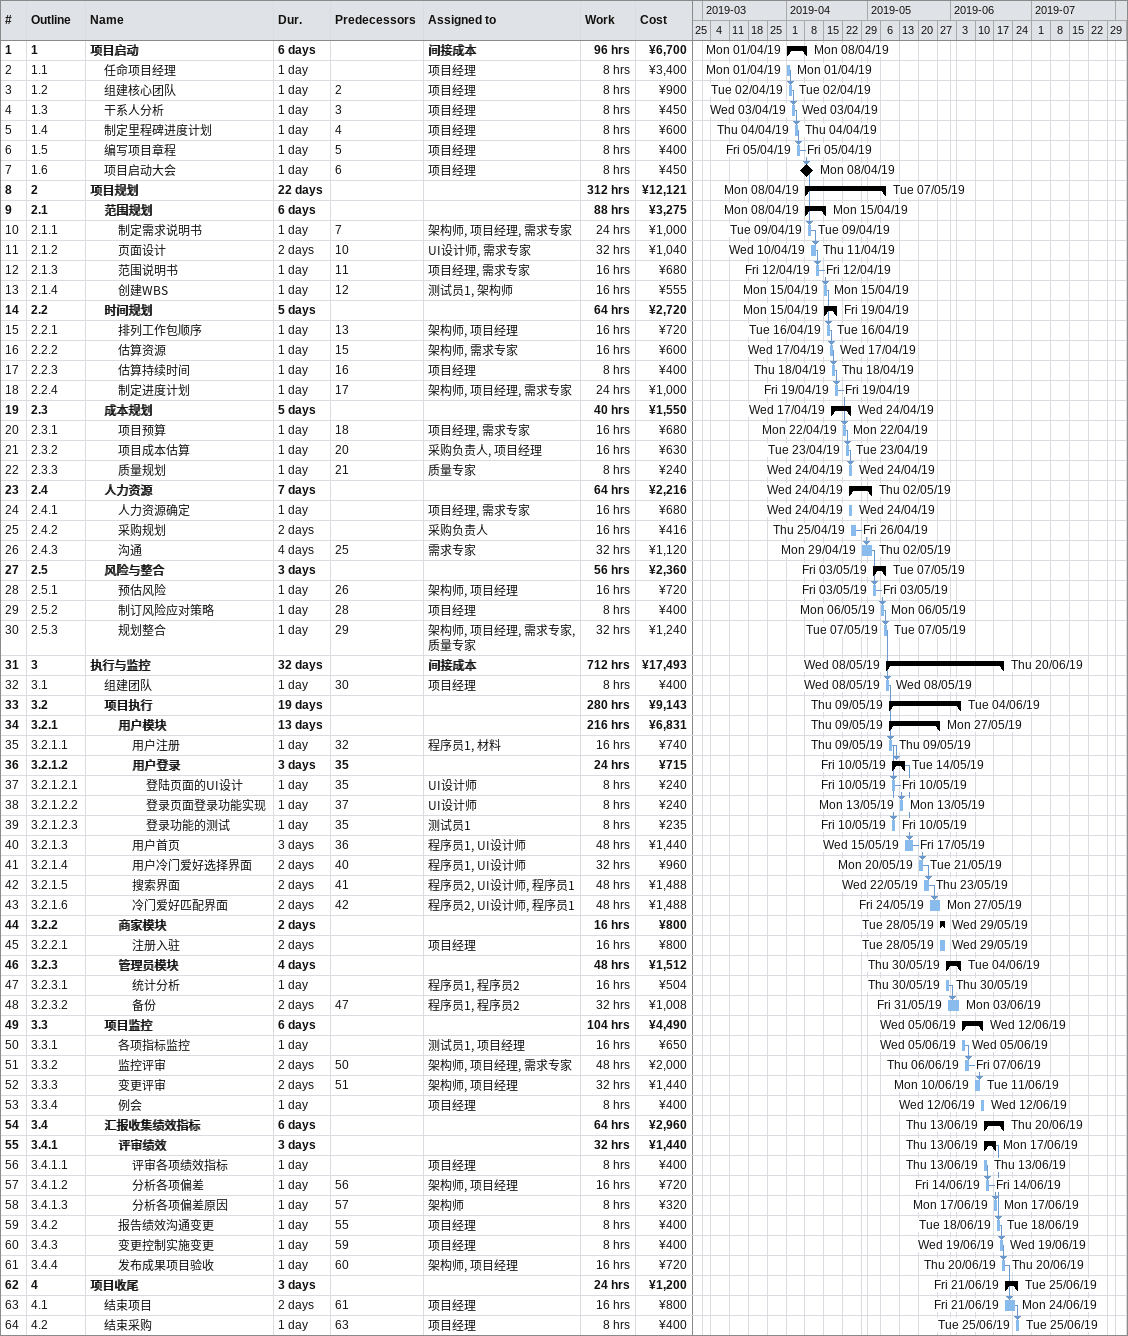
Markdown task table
| ID | WBS | Task | Duration | Start | Finish | Predecessors | Resources | Work (h) | Cost (¥) |
|---|---|---|---|---|---|---|---|---|---|
| 1 | 1 | **项目启动** | 6d | 2019-04-01 | 2019-04-08 |  | 间接成本 | 96 | 6700 |
| 2 | 1.1 | 任命项目经理 | 1d | 2019-04-01 | 2019-04-01 |  | 项目经理 | 8 | 3400 |
| 3 | 1.2 | 组建核心团队 | 1d | 2019-04-02 | 2019-04-02 | 2 | 项目经理 | 8 | 900 |
| 4 | 1.3 | 干系人分析 | 1d | 2019-04-03 | 2019-04-03 | 3 | 项目经理 | 8 | 450 |
| 5 | 1.4 | 制定里程碑进度计划 | 1d | 2019-04-04 | 2019-04-04 | 4 | 项目经理 | 8 | 600 |
| 6 | 1.5 | 编写项目章程 | 1d | 2019-04-05 | 2019-04-05 | 5 | 项目经理 | 8 | 400 |
| 7 | 1.6 | 项目启动大会 | 1d | 2019-04-08 | 2019-04-08 | 6 | 项目经理 | 8 | 450 |
| 8 | 2 | **项目规划** | 22d | 2019-04-08 | 2019-05-07 |  |  | 312 | 12121 |
| 9 | 2.1 | **范围规划** | 6d | 2019-04-08 | 2019-04-15 |  |  | 88 | 3275 |
| 10 | 2.1.1 | 制定需求说明书 | 1d | 2019-04-09 | 2019-04-09 | 7 | 架构师, 项目经理, 需求专家 | 24 | 1000 |
| 11 | 2.1.2 | 页面设计 | 2d | 2019-04-10 | 2019-04-11 | 10 | UI设计师, 需求专家 | 32 | 1040 |
| 12 | 2.1.3 | 范围说明书 | 1d | 2019-04-12 | 2019-04-12 | 11 | 项目经理, 需求专家 | 16 | 680 |
| 13 | 2.1.4 | 创建WBS | 1d | 2019-04-15 | 2019-04-15 | 12 | 测试员1, 架构师 | 16 | 555 |
| 14 | 2.2 | **时间规划** | 5d | 2019-04-15 | 2019-04-19 |  |  | 64 | 2720 |
| 15 | 2.2.1 | 排列工作包顺序 | 1d | 2019-04-16 | 2019-04-16 | 13 | 架构师, 项目经理 | 16 | 720 |
| 16 | 2.2.2 | 估算资源 | 1d | 2019-04-17 | 2019-04-17 | 15 | 架构师, 需求专家 | 16 | 600 |
| 17 | 2.2.3 | 估算持续时间 | 1d | 2019-04-18 | 2019-04-18 | 16 | 项目经理 | 8 | 400 |
| 18 | 2.2.4 | 制定进度计划 | 1d | 2019-04-19 | 2019-04-19 | 17 | 架构师, 项目经理, 需求专家 | 24 | 1000 |
| 19 | 2.3 | **成本规划** | 5d | 2019-04-17 | 2019-04-24 |  |  | 40 | 1550 |
| 20 | 2.3.1 | 项目预算 | 1d | 2019-04-22 | 2019-04-22 | 18 | 项目经理, 需求专家 | 16 | 680 |
| 21 | 2.3.2 | 项目成本估算 | 1d | 2019-04-23 | 2019-04-23 | 20 | 采购负责人, 项目经理 | 16 | 630 |
| 22 | 2.3.3 | 质量规划 | 1d | 2019-04-24 | 2019-04-24 | 21 | 质量专家 | 8 | 240 |
| 23 | 2.4 | **人力资源** | 7d | 2019-04-24 | 2019-05-02 |  |  | 64 | 2216 |
| 24 | 2.4.1 | 人力资源确定 | 1d | 2019-04-24 | 2019-04-24 |  | 项目经理, 需求专家 | 16 | 680 |
| 25 | 2.4.2 | 采购规划 | 2d | 2019-04-25 | 2019-04-26 |  | 采购负责人 | 16 | 416 |
| 26 | 2.4.3 | 沟通 | 4d | 2019-04-29 | 2019-05-02 | 25 | 需求专家 | 32 | 1120 |
| 27 | 2.5 | **风险与整合** | 3d | 2019-05-03 | 2019-05-07 |  |  | 56 | 2360 |
| 28 | 2.5.1 | 预估风险 | 1d | 2019-05-03 | 2019-05-03 | 26 | 架构师, 项目经理 | 16 | 720 |
| 29 | 2.5.2 | 制订风险应对策略 | 1d | 2019-05-06 | 2019-05-06 | 28 | 项目经理 | 8 | 400 |
| 30 | 2.5.3 | 规划整合 | 1d | 2019-05-07 | 2019-05-07 | 29 | 架构师, 项目经理, 需求专家, 质量专家 | 32 | 1240 |
| 31 | 3 | **执行与监控** | 32d | 2019-05-08 | 2019-06-20 |  | 间接成本 | 712 | 17493 |
| 32 | 3.1 | 组建团队 | 1d | 2019-05-08 | 2019-05-08 | 30 | 项目经理 | 8 | 400 |
| 33 | 3.2 | **项目执行** | 19d | 2019-05-09 | 2019-06-04 |  |  | 280 | 9143 |
| 34 | 3.2.1 | **用户模块** | 13d | 2019-05-09 | 2019-05-27 |  |  | 216 | 6831 |
| 35 | 3.2.1.1 | 用户注册 | 1d | 2019-05-09 | 2019-05-09 | 32 | 程序员1, 材料 | 16 | 740 |
| 36 | 3.2.1.2 | **用户登录** | 3d | 2019-05-10 | 2019-05-14 | 35 |  | 24 | 715 |
| 37 | 3.2.1.2.1 | 登陆页面的UI设计 | 1d | 2019-05-10 | 2019-05-10 | 35 | UI设计师 | 8 | 240 |
| 38 | 3.2.1.2.2 | 登录页面登录功能实现 | 1d | 2019-05-13 | 2019-05-13 | 37 | UI设计师 | 8 | 240 |
| 39 | 3.2.1.2.3 | 登录功能的测试 | 1d | 2019-05-10 | 2019-05-10 | 35 | 测试员1 | 8 | 235 |
| 40 | 3.2.1.3 | 用户首页 | 3d | 2019-05-15 | 2019-05-17 | 36 | 程序员1, UI设计师 | 48 | 1440 |
| 41 | 3.2.1.4 | 用户冷门爱好选择界面 | 2d | 2019-05-20 | 2019-05-21 | 40 | 程序员1, UI设计师 | 32 | 960 |
| 42 | 3.2.1.5 | 搜索界面 | 2d | 2019-05-22 | 2019-05-23 | 41 | 程序员2, UI设计师, 程序员1 | 48 | 1488 |
| 43 | 3.2.1.6 | 冷门爱好匹配界面 | 2d | 2019-05-24 | 2019-05-27 | 42 | 程序员2, UI设计师, 程序员1 | 48 | 1488 |
| 44 | 3.2.2 | **商家模块** | 2d | 2019-05-28 | 2019-05-29 |  |  | 16 | 800 |
| 45 | 3.2.2.1 | 注册入驻 | 2d | 2019-05-28 | 2019-05-29 |  | 项目经理 | 16 | 800 |
| 46 | 3.2.3 | **管理员模块** | 4d | 2019-05-30 | 2019-06-04 |  |  | 48 | 1512 |
| 47 | 3.2.3.1 | 统计分析 | 1d | 2019-05-30 | 2019-05-30 |  | 程序员1, 程序员2 | 16 | 504 |
| 48 | 3.2.3.2 | 备份 | 2d | 2019-05-31 | 2019-06-03 | 47 | 程序员1, 程序员2 | 32 | 1008 |
| 49 | 3.3 | **项目监控** | 6d | 2019-06-05 | 2019-06-12 |  |  | 104 | 4490 |
| 50 | 3.3.1 | 各项指标监控 | 1d | 2019-06-05 | 2019-06-05 |  | 测试员1, 项目经理 | 16 | 650 |
| 51 | 3.3.2 | 监控评审 | 2d | 2019-06-06 | 2019-06-07 | 50 | 架构师, 项目经理, 需求专家 | 48 | 2000 |
| 52 | 3.3.3 | 变更评审 | 2d | 2019-06-10 | 2019-06-11 | 51 | 架构师, 项目经理 | 32 | 1440 |
| 53 | 3.3.4 | 例会 | 1d | 2019-06-12 | 2019-06-12 |  | 项目经理 | 8 | 400 |
| 54 | 3.4 | **汇报收集绩效指标** | 6d | 2019-06-13 | 2019-06-20 |  |  | 64 | 2960 |
| 55 | 3.4.1 | **评审绩效** | 3d | 2019-06-13 | 2019-06-17 |  |  | 32 | 1440 |
| 56 | 3.4.1.1 | 评审各项绩效指标 | 1d | 2019-06-13 | 2019-06-13 |  | 项目经理 | 8 | 400 |
| 57 | 3.4.1.2 | 分析各项偏差 | 1d | 2019-06-14 | 2019-06-14 | 56 | 架构师, 项目经理 | 16 | 720 |
| 58 | 3.4.1.3 | 分析各项偏差原因 | 1d | 2019-06-17 | 2019-06-17 | 57 | 架构师 | 8 | 320 |
| 59 | 3.4.2 | 报告绩效沟通变更 | 1d | 2019-06-18 | 2019-06-18 | 55 | 项目经理 | 8 | 400 |
| 60 | 3.4.3 | 变更控制实施变更 | 1d | 2019-06-19 | 2019-06-19 | 59 | 项目经理 | 8 | 400 |
| 61 | 3.4.4 | 发布成果项目验收 | 1d | 2019-06-20 | 2019-06-20 | 60 | 架构师, 项目经理 | 16 | 720 |
| 62 | 4 | **项目收尾** | 3d | 2019-06-21 | 2019-06-25 |  |  | 24 | 1200 |
| 63 | 4.1 | 结束项目 | 2d | 2019-06-21 | 2019-06-24 | 61 | 项目经理 | 16 | 800 |
| 64 | 4.2 | 结束采购 | 1d | 2019-06-25 | 2019-06-25 | 63 | 项目经理 | 8 | 400 |
